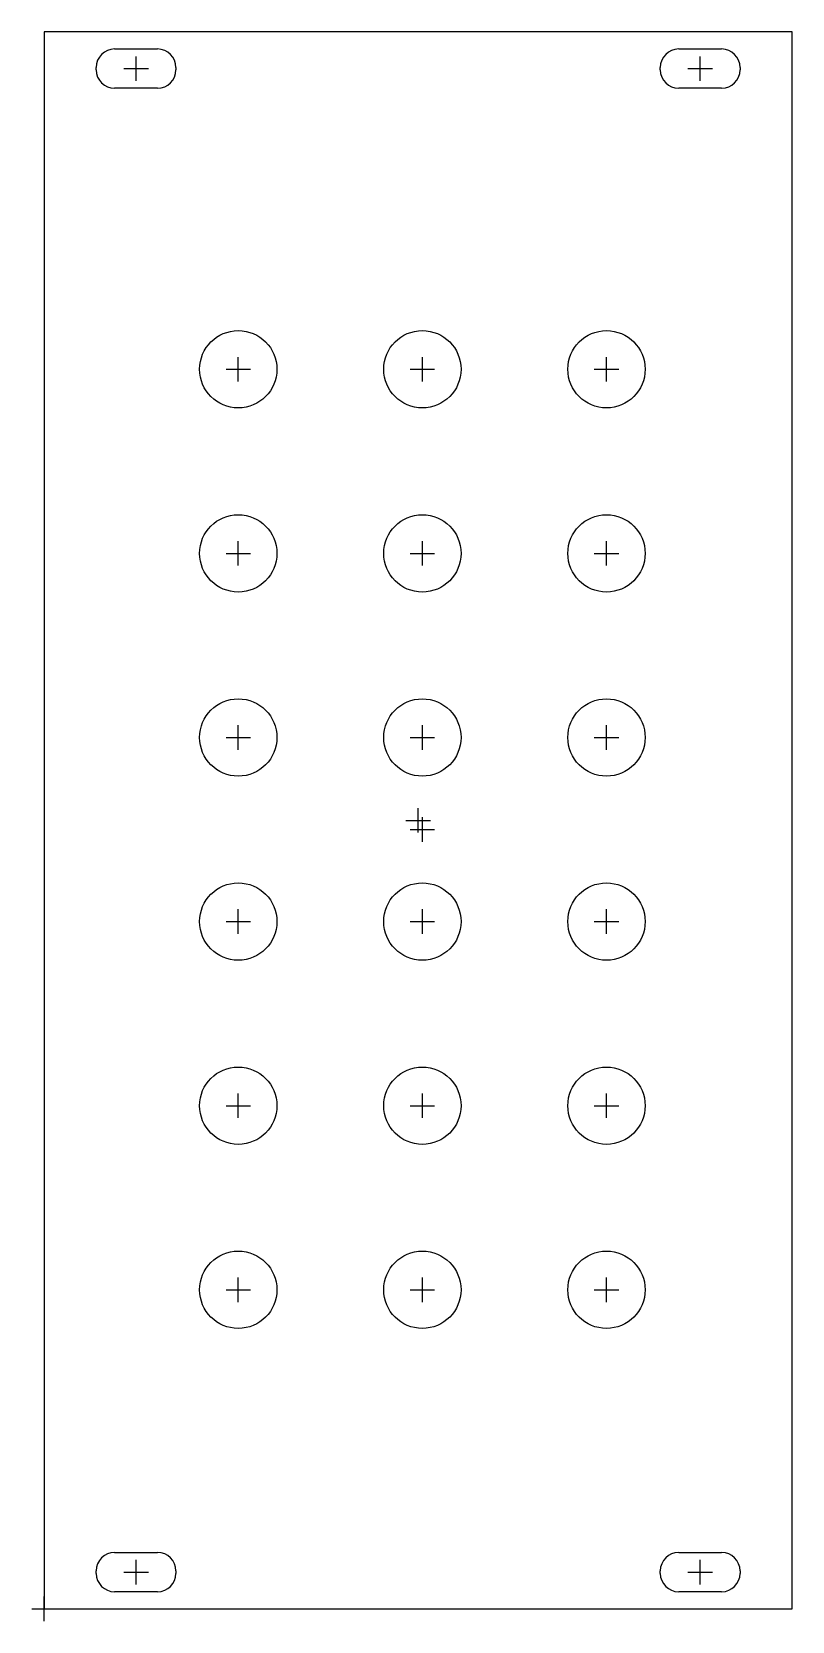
# Model space of a CAD drawing. Header units: millimetres. Extents: x -1 to 61, y -1 to 128.
import ezdxf

# ---------------------------------------------------------------- set-up
doc = ezdxf.new("R2010")
doc.units = ezdxf.units.MM
doc.layers.add('Contour', color=7, linetype='CONTINUOUS')

msp = doc.modelspace()

# ---------------------------------------------------------------- linework, layer by layer
at = {"layer": 'Contour', "color": 7, "linetype": 'CONTINUOUS'}
for p, q in [((60.96, 128.5), (0, 128.5)), ((0, 128.5), (0, 128.5)), ((0, 128.5), (0, 0)), ((60.96, 0), (60.96, 128.5)), ((60.96, 128.5), (60.96, 128.5)), ((5.75, 127.1), (9.25, 127.1)), ((51.71, 127.1), (55.21, 127.1)), ((7.5, 124.5), (7.5, 126.5)), ((53.46, 124.5), (53.46, 126.5)), ((4.25, 125.4), (4.25, 125.6)), ((6.5, 125.5), (8.5, 125.5)), ((10.75, 125.6), (10.75, 125.4)), ((50.21, 125.4), (50.21, 125.6)), ((52.46, 125.5), (54.46, 125.5)), ((56.71, 125.6), (56.71, 125.4)), ((9.25, 123.9), (5.75, 123.9)), ((55.21, 123.9), (51.71, 123.9)), ((15.825, 100.003), (15.825, 102.003)), ((30.825, 100.003), (30.825, 102.003)), ((45.825, 100.003), (45.825, 102.003)), ((14.825, 101.003), (16.825, 101.003)), ((29.825, 101.003), (31.825, 101.003)), ((44.825, 101.003), (46.825, 101.003)), ((15.825, 85.003), (15.825, 87.003)), ((30.825, 85.003), (30.825, 87.003)), ((45.825, 85.003), (45.825, 87.003)), ((14.825, 86.003), (16.825, 86.003)), ((29.825, 86.003), (31.825, 86.003)), ((44.825, 86.003), (46.825, 86.003)), ((15.825, 70.003), (15.825, 72.003)), ((30.825, 70.003), (30.825, 72.003)), ((45.825, 70.003), (45.825, 72.003)), ((14.825, 71.003), (16.825, 71.003)), ((29.825, 71.003), (31.825, 71.003)), ((44.825, 71.003), (46.825, 71.003)), ((30.48, 63.25), (30.48, 65.25)), ((29.48, 64.25), (31.48, 64.25)), ((29.825, 63.503), (31.825, 63.503)), ((30.825, 62.503), (30.825, 64.503)), ((15.825, 55.003), (15.825, 57.003)), ((30.825, 55.003), (30.825, 57.003)), ((45.825, 55.003), (45.825, 57.003)), ((14.825, 56.003), (16.825, 56.003)), ((29.825, 56.003), (31.825, 56.003)), ((44.825, 56.003), (46.825, 56.003)), ((15.825, 40.003), (15.825, 42.003)), ((30.825, 40.003), (30.825, 42.003)), ((45.825, 40.003), (45.825, 42.003)), ((14.825, 41.003), (16.825, 41.003)), ((29.825, 41.003), (31.825, 41.003)), ((44.825, 41.003), (46.825, 41.003)), ((14.825, 26.003), (16.825, 26.003)), ((15.825, 25.003), (15.825, 27.003)), ((29.825, 26.003), (31.825, 26.003)), ((30.825, 25.003), (30.825, 27.003)), ((44.825, 26.003), (46.825, 26.003)), ((45.825, 25.003), (45.825, 27.003)), ((5.75, 4.6), (9.25, 4.6)), ((7.5, 2), (7.5, 4)), ((51.71, 4.6), (55.21, 4.6)), ((53.46, 2), (53.46, 4)), ((4.25, 2.9), (4.25, 3.1)), ((6.5, 3), (8.5, 3)), ((10.75, 3.1), (10.75, 2.9)), ((50.21, 2.9), (50.21, 3.1)), ((52.46, 3), (54.46, 3)), ((56.71, 3.1), (56.71, 2.9)), ((9.25, 1.4), (5.75, 1.4)), ((55.21, 1.4), (51.71, 1.4)), ((-1, 0), (1, 0)), ((0, -1), (0, 1)), ((0, 0), (0, 0)), ((0, 0), (60.96, 0)), ((60.96, 0), (60.96, 0))]:
    msp.add_line(p, q, dxfattribs=at)
for centre in [(15.825, 101.003), (30.825, 101.003), (45.825, 101.003), (15.825, 86.003), (30.825, 86.003), (45.825, 86.003), (15.825, 71.003), (30.825, 71.003), (45.825, 71.003), (15.825, 56.003), (30.825, 56.003), (45.825, 56.003), (15.825, 41.003), (30.825, 41.003), (45.825, 41.003), (15.825, 26.003), (30.825, 26.003), (45.825, 26.003)]:
    msp.add_circle(centre, 3.15, dxfattribs=at)
for centre, start, end in [((5.75, 125.6), 450, 180), ((9.25, 125.6), 360, 90), ((51.71, 125.6), 450, 180), ((55.21, 125.6), 360, 90), ((5.75, 125.4), 180, -90), ((9.25, 125.4), 270, 0), ((51.71, 125.4), 180, -90), ((55.21, 125.4), 270, 0), ((5.75, 3.1), 450, 180), ((9.25, 3.1), 360, 90), ((51.71, 3.1), 450, 180), ((55.21, 3.1), 360, 90), ((5.75, 2.9), 180, -90), ((9.25, 2.9), 270, 0), ((51.71, 2.9), 180, -90), ((55.21, 2.9), 270, 0)]:
    msp.add_arc(centre, 1.5, start, end, dxfattribs=at)

doc.saveas('drawing.dxf')
